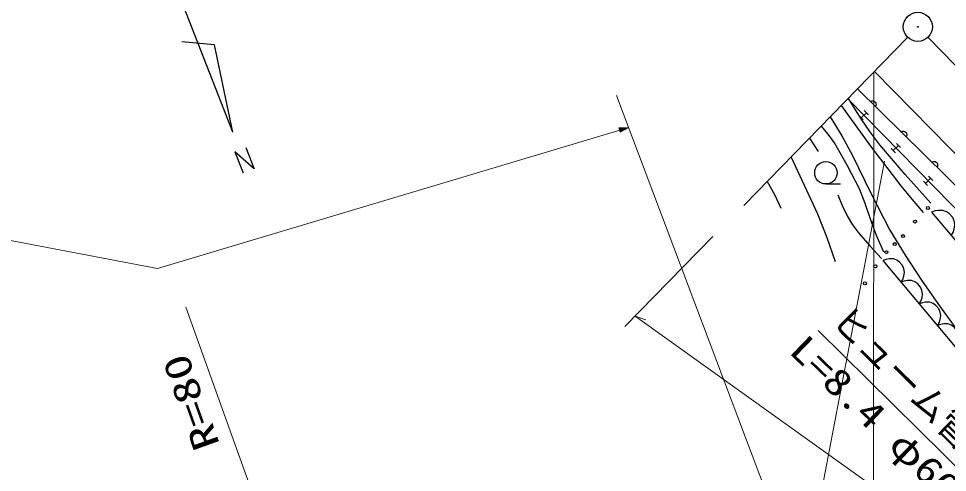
# Model space of a CAD drawing. Units: millimetres, scale not verified. Extents: x 40000 to 680000, y 20000 to 380000.
# Drawn here: x 225708 to 289113, y 279601 to 310561 of the extents above; entities that cross this region are included whole.
import ezdxf
from ezdxf.enums import TextEntityAlignment as Align

# ---------------------------------------------------------------- set-up
doc = ezdxf.new("R2010")
doc.units = ezdxf.units.MM
doc.header["$LTSCALE"] = 1000
doc.linetypes.add('CHAIN', pattern=[18.5, 12, -1.5, 3.5, -1.5])
for name, color, linetype, lineweight in [('M-BGD', 7, 'Continuous', 25), ('M-BGD-HTXT', 7, 'Continuous', 13), ('M-BMK', 2, 'CHAIN', 13)]:
    doc.layers.add(name, color=color, linetype=linetype, lineweight=lineweight)
doc.layers.add('M-OTRS', color=7, linetype='Continuous')
doc.styles.add('ＭＳ ゴシック', font='')
doc.styles.get('ＭＳ ゴシック').set_extended_font_data('MS Gothic')

# ---------------------------------------------------------------- blocks, each defined once
blk = doc.blocks.new('BUHIN475')
at = {"color": 7, "linetype": 'Continuous', "lineweight": 25}
blk.add_lwpolyline([(16, 249), (72, 226), (119, 193), (171, 142), (197, 85), (211, 25), (206, -52), (185, -110), (151, -163), (93, -208), (43, -234), (-16, -249)], dxfattribs=at)
blk = doc.blocks.new('BUHIN519')
at = {"color": 7, "linetype": 'Continuous', "lineweight": 25}
blk.add_lwpolyline([(-155, -952), (76, -916), (280, -832), (520, -681), (668, -490), (776, -278), (824, 18), (789, 253), (709, 481), (529, 701), (361, 840), (155, 952)], dxfattribs=at)
blk = doc.blocks.new('BUHIN521')
at = {"color": 7, "linetype": 'Continuous', "lineweight": 25}
blk.add_lwpolyline([(-162, -1025), (86, -985), (305, -894), (562, -730), (721, -523), (836, -295), (886, 23), (847, 276), (760, 521), (566, 756), (385, 906), (162, 1025)], dxfattribs=at)
blk = doc.blocks.new('BUHIN668')
at = {"color": 7, "linetype": 'Continuous', "lineweight": 25}
blk.add_circle((0, 0), 99.5, dxfattribs=at)
blk = doc.blocks.new('BUHIN670')
at = {"color": 7, "linetype": 'Continuous', "lineweight": 25}
blk.add_circle((0, 0), 99.5, dxfattribs=at)
blk = doc.blocks.new('BUHIN673')
at = {"color": 7, "linetype": 'Continuous', "lineweight": 25}
for p, q in [((-266, -180), (-233, 221)), ((249, -21), (-249, 21)), ((266, 180), (233, -221))]:
    blk.add_line(p, q, dxfattribs=at)
blk = doc.blocks.new('BUHIN792')
at = {"color": 7, "linetype": 'Continuous', "lineweight": 25}
blk.add_line((-579, -500), (71, -1253), dxfattribs=at)
blk.add_circle((0, 0), 765, dxfattribs=at)
blk = doc.blocks.new('BUHIN460')
at = {"color": 3, "linetype": 'Continuous', "lineweight": 25}
for radius in [995, 30]:
    blk.add_circle((0, 0), radius, dxfattribs=at)

msp = doc.modelspace()

# ---------------------------------------------------------------- linework, layer by layer
at = {"layer": 'M-BGD'}
for p, q in [((240341, 302812), (231248, 326100)), ((239090, 308765), (236863, 308969)), ((286396, 309282), (275221, 297812)), ((240341, 302812), (239090, 308765)), ((284129, 306955), (292387, 298547)), ((293477, 295431), (282966, 305761)), ((282306, 305083), (304234, 282727)), ((241782, 300321), (240473, 301472)), ((240473, 301472), (241044, 300031)), ((241220, 301759), (241782, 300321)), ((288034, 297346), (298752, 284668)), ((284707, 294052), (294619, 282220))]:
    msp.add_line(p, q, dxfattribs=at)
for points in [[(287988, 297961), (286226, 299936), (284503, 301957), (283820, 302853), (283186, 303786), (282768, 304445), (282354, 305119)], [(281857, 304623), (283872, 301869), (285938, 299146), (286688, 298238), (287456, 297333)], [(281116, 303862), (281905, 302562), (282644, 301225), (283883, 298661), (285175, 296127), (286235, 294413), (287352, 292720), (288500, 291049), (289704, 289405)], [(284772, 294625), (284277, 295771), (283838, 296938), (283503, 297950), (283111, 298938), (282285, 300520), (281406, 302074), (280974, 302667), (280504, 303234)], [(279702, 302410), (279994, 301956), (280281, 301499)], [(281480, 293968), (280899, 295598), (280260, 297215), (279362, 299172), (278447, 301123)], [(276809, 299441), (277303, 298550), (277745, 297638)], [(281642, 298549), (281925, 297812), (282266, 297094), (282634, 296502), (283054, 295941), (283813, 295051), (284603, 294193)]]:
    msp.add_lwpolyline(points, dxfattribs=at)
for centre in [(287782, 297639), (286901, 296714), (284944, 294629)]:
    msp.add_circle(centre, 99.5, dxfattribs=at)
at = {"layer": 'M-BGD-HTXT'}
for p, q in [((146548, 310410), (235181, 293505)), ((284086, 306891), (284020, 222226)), ((266533, 305320), (279998, 269649)), ((235181, 293505), (267357, 303136)), ((284811, 300825), (279713, 274099)), ((267094, 289550), (273107, 295690)), ((249013, 257699), (237132, 290873)), ((267794, 290265), (268529, 290004)), ((340600, 238224), (267794, 290265)), ((292207, 277518), (280282, 289274))]:
    msp.add_line(p, q, dxfattribs=at)
for points in [[(267357, 303136), (266687, 303115), (266776, 302802)], [(267229, 303100), (266802, 302860), (266740, 303079)], [(267166, 303082), (266819, 302890), (266770, 303062)], [(267102, 303064), (266835, 302920), (266800, 303045)], [(267040, 303046), (266852, 302950), (266830, 303029)]]:
    msp.add_lwpolyline(points, close=True, dxfattribs=at)
for points in [[(267293, 303118), (266785, 302830), (266710, 303096), (267291, 303117)], [(266865, 302996), (266976, 303028), (266869, 302980), (266860, 303012), (266976, 303028)]]:
    msp.add_lwpolyline(points, dxfattribs=at)
at = {"layer": 'M-BMK'}
msp.add_line((287791, 309281), (303848, 292750), dxfattribs=at)

# ---------------------------------------------------------------- block references
at = {"layer": 'M-BGD', "rotation": 49.18191}
for name, p in [('BUHIN475', (284017, 304728)), ('BUHIN673', (283402, 303965)), ('BUHIN475', (286120, 302662)), ('BUHIN673', (285595, 301730)), ('BUHIN792', (280818, 300043)), ('BUHIN475', (288222, 300596)), ('BUHIN673', (287788, 299494)), ('BUHIN521', (288704, 296553)), ('BUHIN670', (286084, 295725)), ('BUHIN670', (285514, 295177)), ('BUHIN519', (285327, 293313)), ('BUHIN668', (284192, 293661)), ('BUHIN519', (286566, 291834)), ('BUHIN668', (283482, 292500)), ('BUHIN519', (287805, 290355)), ('BUHIN519', (289044, 288875))]:
    msp.add_blockref(name, p, dxfattribs=at)
at = {"layer": 'M-OTRS', "rotation": 49.18191}
msp.add_blockref('BUHIN460', (287094, 309998), dxfattribs=at)

# ---------------------------------------------------------------- texts
at = {"layer": 'M-BGD-HTXT', "style": 'ＭＳ ゴシック'}
msp.add_text('ヒューム管', height=1833, rotation=315.3, dxfattribs=at).set_placement((280705, 289443), align=Align.BOTTOM_LEFT)
for s, rotation, width, p in [('L=8.4 φ600', 316, 1.25, (277830, 287413)), ('R=80', 109.7, 1.35, (239981, 281702))]:
    msp.add_text(s, height=1833, rotation=rotation, dxfattribs=dict(at, width=width)).set_placement(p, align=Align.BOTTOM_LEFT)

doc.saveas('drawing.dxf')
